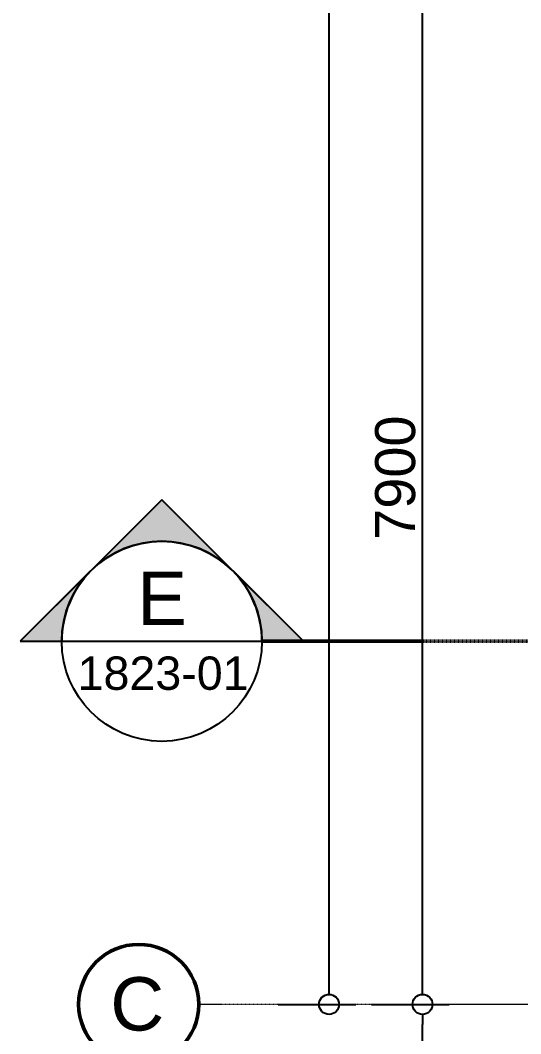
# Model space of a CAD drawing. Header units: millimetres. Extents: x -726012 to -647389, y -20772 to 18805.
# Drawn here: x -726012 to -722262, y -4541 to 3059 of the extents above; entities that cross this region are included whole.
import ezdxf
from ezdxf.xclip import XClip

# ---------------------------------------------------------------- set-up
doc = ezdxf.new("R2010")
doc.units = ezdxf.units.MM
doc.header["$XCLIPFRAME"] = 0
doc.linetypes.add('DPA_Grid _ Level 100', pattern=[10, 5.5, -1.6, 1.3, -1.6])
for name, color, linetype, lineweight in [('A-ANNO-DIMS', 1, 'Continuous', 9), ('G-ANNO-SECL', 3, 'Continuous', 9), ('S-GRID', 251, 'Continuous', 9), ('S-GRID-IDEN', 3, 'Continuous', 50)]:
    doc.layers.add(name, color=color, linetype=linetype, lineweight=lineweight)
doc.layers.add('A11_ALU.SOLID SHEET', color=2, linetype='Continuous')
doc.styles.add('Arial', font='arial.ttf', dxfattribs={"height": 400})
doc.styles.add('Arial_1', font='arial.ttf', dxfattribs={"height": 250})
doc.styles.add('Arial_2', font='arial.ttf', dxfattribs={"height": 300})
doc.dimstyles.new('DPA-DIM-3_0_C-C', dxfattribs={"dimscale": 304.8, "dimtxt": 306.07782, "dimasz": 0.492126, "dimexe": 0.656168, "dimexo": 0.0625, "dimgap": 0.164042, "dimtad": 1, "dimdec": 0, "dimzin": 0, "dimdsep": 46, "dimtxsty": 'Arial_2', "dimblk1": 'DOTBLANK', "dimblk2": 'DOTBLANK', "dimsah": 1, "dimcen": 0.09, "dimdle": 0.656168, "dimadec": 8, "dimazin": 0, "dimtfac": 1, "dimtdec": 4, "dimtix": 1, "dimtmove": 0, "dimatfit": 3, "dimfxl": 1.312336, "dimfxlon": 1, "dimtvp": 1, "dimtolj": 1, "dimtzin": 0, "dimarcsym": 2})

# ---------------------------------------------------------------- blocks, each defined once
blk = doc.blocks.new('Section - Section Head-531884-4233-01 ENLARGED MULTI-PURPOSE LEVEL - REFLECTED CEILING PLAN - SHEET 4')
at = {"layer": 'G-ANNO-SECL'}
h = blk.add_hatch(color=256, dxfattribs=at)
edge = h.paths.add_edge_path()
edge.add_line((-12.803, 5.303), (-7.5, 10.607))
edge.add_line((-7.5, 10.607), (-2.197, 5.303))
edge.add_arc((-7.5, 0), 7.5, 45, 135)
h = blk.add_hatch(color=256, dxfattribs=at)
edge = h.paths.add_edge_path()
edge.add_arc((-7.5, 0), 7.5, 0, 45)
edge.add_line((-2.197, 5.303), (3.107, 0))
edge.add_line((3.107, 0), (0, 0))
edge = h.paths.add_edge_path()
edge.add_line((-15, 0), (-18.107, 0))
edge.add_line((-18.107, 0), (-12.803, 5.303))
edge.add_arc((-7.5, 0), 7.5, 135, 180)
at = {"layer": 'G-ANNO-SECL', "lineweight": 25}
for p, q in [((-7.5, 10.607), (-18.107, 0)), ((-7.5, 10.607), (-12.803, 5.303)), ((3.107, 0), (-7.5, 10.607)), ((-2.197, 5.303), (-7.5, 10.607)), ((-12.803, 5.303), (-18.107, 0)), ((3.107, 0), (-2.197, 5.303)), ((-18.107, 0), (-15, 0)), ((-18.107, 0), (-15, 0)), ((0, 0), (3.107, 0)), ((0, 0), (3.107, 0))]:
    blk.add_line(p, q, dxfattribs=at)
blk.add_circle((-7.5, 0), 7.5, dxfattribs=at)
for start, end in [(45, 135), (135, 180), (0, 45)]:
    blk.add_arc((-7.5, 0), 7.5, start, end, dxfattribs=at)
blk = doc.blocks.new('*U1287')
blk.add_lwpolyline([(21173.4, -580), (28210, -580), (28210, -6850), (45954.2, -6850), (45954.2, 600), (82995.1, 600), (83086.5, 650), (90052, 650), (90392, 990), (103159.2, 990), (103159.2, 4990), (21173.4, 4990), (21173.4, 3485.5), (21203.4, 3485.5), (21203.4, 925.5), (21173.4, 925.5), (21173.4, -580)])
blk = doc.blocks.new('Grid - 100 Scale-2291345-4233-01 ENLARGED MULTI-PURPOSE LEVEL - REFLECTED CEILING PLAN - SHEET 4')
at = {"layer": 'S-GRID-IDEN'}
blk.add_circle((0, 0), 4.5, dxfattribs=at)
blk = doc.blocks.new('_DotBlank')
at = {"color": 0, "linetype": 'ByBlock', "lineweight": -2}
blk.add_line((-0.5, 0), (-1, 0), dxfattribs=at)
blk.add_circle((0, 0), 0.5, dxfattribs=at)
blk = doc.blocks.new('*D1076')
at = {"layer": 'A-ANNO-DIMS', "color": 0, "lineweight": -2, "transparency": 16777216}
for p, q in [((-47796.3, 19735.4), (-47215.4, 19735.4)), ((-47415.4, 3370.4), (-47415.4, 19585.4)), ((-47796.3, 3220.4), (-47215.4, 3220.4))]:
    blk.add_line(p, q, dxfattribs=at)
at = {"layer": 'Defpoints', "color": 0, "transparency": 16777216}
for p in [(-47815.4, 19735.4), (-47415.4, 19735.4), (-47815.4, 3220.4)]:
    blk.add_point(p, dxfattribs=at)
at = {"layer": 'A-ANNO-DIMS', "color": 0, "lineweight": -2, "transparency": 16777216, "xscale": 150, "yscale": 150, "zscale": 150}
for p, rotation in [((-47415.4, 19735.4), 90), ((-47415.4, 3220.4), 270)]:
    blk.add_blockref('_DotBlank', p, dxfattribs=dict(at, rotation=rotation))
at = {"layer": 'A-ANNO-DIMS', "color": 0, "transparency": 16777216, "insert": (-47618.5, 11477.9), "char_height": 300, "width": 1384.414, "attachment_point": 5, "rotation": 90, "style": 'Arial_2'}
blk.add_mtext('\\A1;16515', dxfattribs=at)
blk = doc.blocks.new('*D1078')
at = {"layer": 'A-ANNO-DIMS', "color": 0, "lineweight": -2, "transparency": 16777216}
for p, q in [((-47096.3, 3220.4), (-46515.4, 3220.4)), ((-46715.4, -8104.6), (-46715.4, 3070.4)), ((-47096.3, -8254.6), (-46515.4, -8254.6))]:
    blk.add_line(p, q, dxfattribs=at)
at = {"layer": 'Defpoints', "color": 0, "transparency": 16777216}
for p in [(-47115.4, 3220.4), (-46715.4, 3220.4), (-47115.4, -8254.6)]:
    blk.add_point(p, dxfattribs=at)
at = {"layer": 'A-ANNO-DIMS', "color": 0, "lineweight": -2, "transparency": 16777216, "xscale": 150, "yscale": 150, "zscale": 150}
for p, rotation in [((-46715.4, 3220.4), 90), ((-46715.4, -8254.6), 270)]:
    blk.add_blockref('_DotBlank', p, dxfattribs=dict(at, rotation=rotation))
at = {"layer": 'A-ANNO-DIMS', "color": 0, "transparency": 16777216, "insert": (-46918.5, -2517.1), "char_height": 300, "width": 1384.414, "attachment_point": 5, "rotation": 90, "style": 'Arial_2'}
blk.add_mtext('\\A1;11475', dxfattribs=at)
blk = doc.blocks.new('*D1079')
at = {"layer": 'A-ANNO-DIMS', "color": 0, "lineweight": -2, "transparency": 16777216}
for p, q in [((-47096.3, 11120.4), (-46515.4, 11120.4)), ((-46715.4, 3370.4), (-46715.4, 10970.4)), ((-47096.3, 3220.4), (-46515.4, 3220.4))]:
    blk.add_line(p, q, dxfattribs=at)
at = {"layer": 'Defpoints', "color": 0, "transparency": 16777216}
for p in [(-47115.4, 11120.4), (-46715.4, 11120.4), (-47115.4, 3220.4)]:
    blk.add_point(p, dxfattribs=at)
at = {"layer": 'A-ANNO-DIMS', "color": 0, "lineweight": -2, "transparency": 16777216, "xscale": 150, "yscale": 150, "zscale": 150}
for p, rotation in [((-46715.4, 11120.4), 90), ((-46715.4, 3220.4), 270)]:
    blk.add_blockref('_DotBlank', p, dxfattribs=dict(at, rotation=rotation))
at = {"layer": 'A-ANNO-DIMS', "color": 0, "transparency": 16777216, "insert": (-46918.5, 7170.4), "char_height": 300, "width": 1107.531, "attachment_point": 5, "rotation": 90, "style": 'Arial_2'}
blk.add_mtext('\\A1;7900', dxfattribs=at)
blk = doc.blocks.new('*U1069')
at = {"layer": 'S-GRID', "linetype": 'DPA_Grid _ Level 100'}
blk.add_line((24470.7, 3220.4), (-48391.9, 3220.4), dxfattribs=at)
at = {"layer": 'S-GRID-IDEN', "xscale": 99.99999999999993, "yscale": 99.99999999999993, "zscale": 99.99999999999993, "rotation": 89.9999999999998}
blk.add_blockref('Grid - 100 Scale-2291345-4233-01 ENLARGED MULTI-PURPOSE LEVEL - REFLECTED CEILING PLAN - SHEET 4', (-48841.9, 3220.4), dxfattribs=at)
at = {"layer": 'S-GRID-IDEN', "lineweight": 9, "insert": (-49054.6, 3424.3), "char_height": 400, "width": 489.029, "attachment_point": 1, "style": 'Arial'}
blk.add_mtext('C', dxfattribs=at)
at = {"layer": 'A-ANNO-DIMS'}
for base, p1, p2, override, picture, middle in [((-47415.4, 19735.4), (-47815.4, 3220.4), (-47815.4, 19735.4), {"dimpost": '<>', "dimfxl": 16515.002991}, '*D1076', (-47618.5, 11477.9)), ((-46715.4, 11120.4), (-47115.4, 3220.4), (-47115.4, 11120.4), {"dimpost": '<>', "dimfxl": 7900.002995}, '*D1079', (-46918.5, 7170.4)), ((-46715.4, 3220.4), (-47115.4, -8254.6), (-47115.4, 3220.4), {"dimpost": '<>', "dimfxl": 11474.997005}, '*D1078', (-46918.5, -2517.1))]:
    dim = blk.add_linear_dim(base=base, p1=p1, p2=p2, angle=90, dimstyle='DPA-DIM-3_0_C-C', override=override, dxfattribs=at)
    dim.commit()
    dim.dimension.update_dxf_attribs({"geometry": picture, "text_midpoint": middle})

msp = doc.modelspace()

# ---------------------------------------------------------------- linework, layer by layer
at = {"layer": 'G-ANNO-SECL', "lineweight": 25}
msp.add_line((-725701, -1598.3), (-724201, -1598.3), dxfattribs=at)
at = {"layer": 'G-ANNO-SECL', "linetype": 'DPA_Grid _ Level 100', "lineweight": 50}
msp.add_line((-724201, -1598.3), (-650323, -1598.3), dxfattribs=at)

# ---------------------------------------------------------------- block references
at = {"layer": 'G-ANNO-SECL', "lineweight": 25, "xscale": 99.99999999999993, "yscale": 99.99999999999993, "zscale": 99.99999999999993}
msp.add_blockref('Section - Section Head-531884-4233-01 ENLARGED MULTI-PURPOSE LEVEL - REFLECTED CEILING PLAN - SHEET 4', (-724201, -1598.3), dxfattribs=at)

# ---------------------------------------------------------------- texts
at = {"layer": 'G-ANNO-SECL', "lineweight": 25, "attachment_point": 1}
for s, insert, char_height, width, style in [('E', (-725135.9, -1076.3), 400, 456.962, 'Arial'), ('1823-01', (-725582.4, -1712.1), 250, 1539.24, 'Arial_1')]:
    msp.add_mtext(s, dxfattribs=dict(at, insert=insert, char_height=char_height, width=width, style=style))

# ---------------------------------------------------------------- next in the draw order: block references
at = {"layer": 'A11_ALU.SOLID SHEET'}
ref = msp.add_blockref('*U1287', (-744682.4, 3579), dxfattribs=at)
XClip(ref).set_block_clipping_path([(22516.8245944298, -23612.0000696909), (92487.8891097467, 7199.9972603897)])

# ---------------------------------------------------------------- next in the draw order: block references
msp.add_blockref('*U1069', (-676282.4, -7541.4))

doc.saveas('drawing.dxf')
